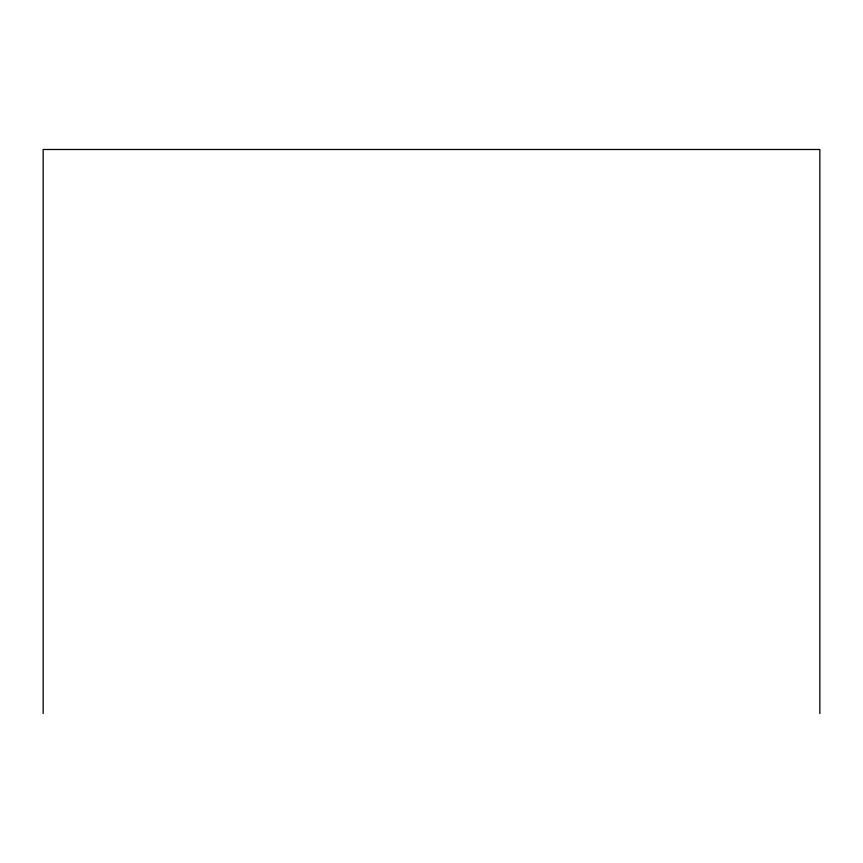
<?xml version="1.0" encoding="UTF-8"?>
<svg xmlns="http://www.w3.org/2000/svg" width="863" height="863" viewBox="0 0 863 863"><rect width="100%" height="100%" fill="white"/><g stroke="black" fill="none" stroke-linecap="round" stroke-linejoin="round"><path stroke-width="1.29" d="M819.85 713.507L819.85 149.493L43.15 149.493L43.15 713.507"/></g></svg>
